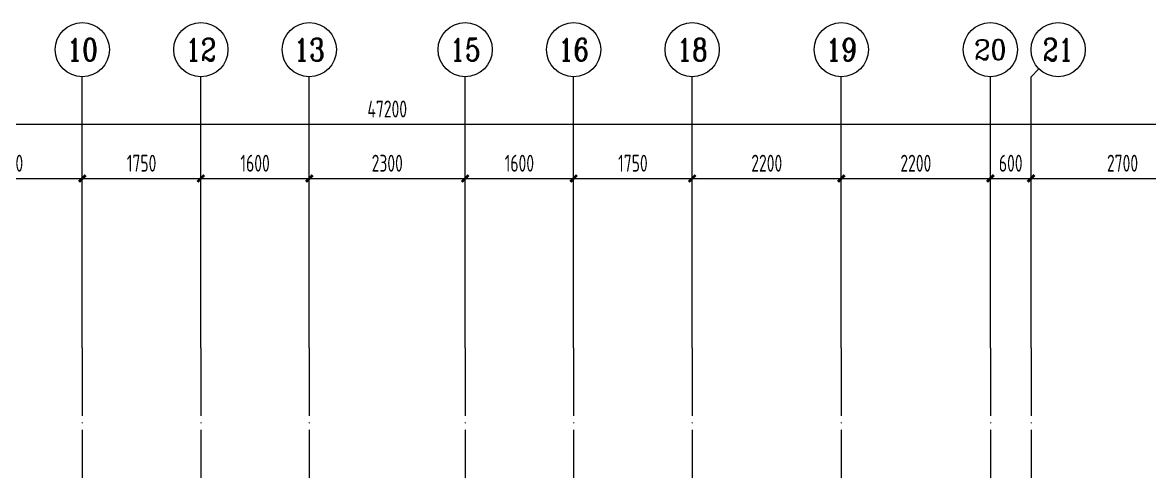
# Model space of a CAD drawing. Extents: x 5874492 to 7194610, y -939842 to -279257.
# Drawn here: x 6305863 to 6322492, y -588102 to -581480 of the extents above; entities that cross this region are included whole.
import ezdxf
from ezdxf.enums import TextEntityAlignment as Align

# ---------------------------------------------------------------- set-up
doc = ezdxf.new("R2010")
doc.units = 0
doc.header["$LTSCALE"] = 1000
doc.linetypes.add('DOTE', pattern=[2.42, 2, -0.2, 0.02, -0.2])
for name, color, linetype, lineweight in [('A-标注-轴号', 3, 'Continuous', 15), ('A-标注-轴号文字', 7, 'Continuous', 15), ('A-轴线-塔楼', 1, 'DOTE', 9), ('S-轴网-轴号', 3, 'Continuous', 20), ('S-轴网-轴线', 1, 'DOTE', 9)]:
    doc.layers.add(name, color=color, linetype=linetype, lineweight=lineweight)
doc.styles.add('_TCH_AXIS', font='COMPLEX.shx', dxfattribs={"bigfont": 'hztxt.shx'})
doc.styles.add('COMPLEX', font='COMPLEX')
doc.styles.add('TSSD_REIN_T3', font='tssdeng.shx', dxfattribs={"width": 0.7, "bigfont": 'hztxt.shx'})
doc.dimstyles.new('_TCH_ARCH&&100', dxfattribs={"dimtxt": 250, "dimasz": 100, "dimexe": 100, "dimexo": 100, "dimgap": 100, "dimtad": 1, "dimdec": 0, "dimzin": 0, "dimdsep": 46, "dimtxsty": 'TSSD_REIN_T3', "dimblk": 'ARCHTICK', "dimcen": 0.09, "dimclrt": 7, "dimazin": 2, "dimtfac": 1, "dimtdec": 0, "dimtix": 1, "dimtmove": 2, "dimatfit": 3, "dimfxl": 0, "dimtolj": 1, "dimtzin": 0, "dimarcsym": 0})

# ---------------------------------------------------------------- blocks, each defined once
blk = doc.blocks.new('_AXISO')
blk.add_circle((0, 0), 0.5)
at = {"layer": 'S-轴网-轴号', "style": 'COMPLEX', "width": 1.041667}
blk.add_attdef('A', text='', height=0.56, dxfattribs=at).set_placement((-0.25, -0.28), (0.25, -0.28), align=Align.FIT)
blk = doc.blocks.new('_ArchTick')
at = {"color": 0, "linetype": 'ByBlock', "const_width": 0.4}
blk.add_lwpolyline([(-0.5, -0.5), (0.5, 0.5)], dxfattribs=at)
blk = doc.blocks.new('*D2415')
at = {"layer": 'A-标注-轴号', "color": 0, "lineweight": -2, "transparency": 16777216}
for p, q in [((0, 18540), (0, 21840)), ((47200, 18540), (47200, 21840)), ((0, 21740), (47200, 21740))]:
    blk.add_line(p, q, dxfattribs=at)
at = {"layer": 'Defpoints', "color": 0, "transparency": 16777216}
for p in [(47200, 21740), (0, 18440), (47200, 18440)]:
    blk.add_point(p, dxfattribs=at)
at = {"layer": 'A-标注-轴号', "color": 0, "lineweight": -2, "transparency": 16777216, "xscale": 100, "yscale": 100, "zscale": 100, "rotation": 180}
blk.add_blockref('_ArchTick', (0, 21740), dxfattribs=at)
at = {"layer": 'A-标注-轴号', "color": 0, "lineweight": -2, "transparency": 16777216, "xscale": 100, "yscale": 100, "zscale": 100}
blk.add_blockref('_ArchTick', (47200, 21740), dxfattribs=at)
at = {"layer": 'A-标注-轴号', "color": 7, "transparency": 16777216, "insert": (23600, 21965), "char_height": 250, "attachment_point": 5, "style": 'TSSD_REIN_T3'}
blk.add_mtext('\\A1;47200', dxfattribs=at)
blk = doc.blocks.new('*D2443')
at = {"layer": 'A-标注-轴号', "color": 0, "lineweight": -2, "transparency": 16777216}
for p, q in [((16900, 18540), (16900, 21040)), ((19100, 18540), (19100, 21040)), ((16900, 20940), (19100, 20940))]:
    blk.add_line(p, q, dxfattribs=at)
at = {"layer": 'Defpoints', "color": 0, "transparency": 16777216}
for p in [(19100, 20940), (16900, 18440), (19100, 18440)]:
    blk.add_point(p, dxfattribs=at)
at = {"layer": 'A-标注-轴号', "color": 0, "lineweight": -2, "transparency": 16777216, "xscale": 100, "yscale": 100, "zscale": 100, "rotation": 180}
blk.add_blockref('_ArchTick', (16900, 20940), dxfattribs=at)
at = {"layer": 'A-标注-轴号', "color": 0, "lineweight": -2, "transparency": 16777216, "xscale": 100, "yscale": 100, "zscale": 100}
blk.add_blockref('_ArchTick', (19100, 20940), dxfattribs=at)
at = {"layer": 'A-标注-轴号', "color": 7, "transparency": 16777216, "insert": (18000, 21165), "char_height": 250, "attachment_point": 5, "style": 'TSSD_REIN_T3'}
blk.add_mtext('\\A1;2200', dxfattribs=at)
blk = doc.blocks.new('*D2444')
at = {"layer": 'A-标注-轴号', "color": 0, "lineweight": -2, "transparency": 16777216}
for p, q in [((19100, 18540), (19100, 21040)), ((20850, 18540), (20850, 21040)), ((19100, 20940), (20850, 20940))]:
    blk.add_line(p, q, dxfattribs=at)
at = {"layer": 'Defpoints', "color": 0, "transparency": 16777216}
for p in [(20850, 20940), (19100, 18440), (20850, 18440)]:
    blk.add_point(p, dxfattribs=at)
at = {"layer": 'A-标注-轴号', "color": 0, "lineweight": -2, "transparency": 16777216, "xscale": 100, "yscale": 100, "zscale": 100, "rotation": 180}
blk.add_blockref('_ArchTick', (19100, 20940), dxfattribs=at)
at = {"layer": 'A-标注-轴号', "color": 0, "lineweight": -2, "transparency": 16777216, "xscale": 100, "yscale": 100, "zscale": 100}
blk.add_blockref('_ArchTick', (20850, 20940), dxfattribs=at)
at = {"layer": 'A-标注-轴号', "color": 7, "transparency": 16777216, "insert": (19975, 21165), "char_height": 250, "attachment_point": 5, "style": 'TSSD_REIN_T3'}
blk.add_mtext('\\A1;1750', dxfattribs=at)
blk = doc.blocks.new('*D2445')
at = {"layer": 'A-标注-轴号', "color": 0, "lineweight": -2, "transparency": 16777216}
for p, q in [((20850, 18540), (20850, 21040)), ((22450, 18540), (22450, 21040)), ((20850, 20940), (22450, 20940))]:
    blk.add_line(p, q, dxfattribs=at)
at = {"layer": 'Defpoints', "color": 0, "transparency": 16777216}
for p in [(22450, 20940), (20850, 18440), (22450, 18440)]:
    blk.add_point(p, dxfattribs=at)
at = {"layer": 'A-标注-轴号', "color": 0, "lineweight": -2, "transparency": 16777216, "xscale": 100, "yscale": 100, "zscale": 100, "rotation": 180}
blk.add_blockref('_ArchTick', (20850, 20940), dxfattribs=at)
at = {"layer": 'A-标注-轴号', "color": 0, "lineweight": -2, "transparency": 16777216, "xscale": 100, "yscale": 100, "zscale": 100}
blk.add_blockref('_ArchTick', (22450, 20940), dxfattribs=at)
at = {"layer": 'A-标注-轴号', "color": 7, "transparency": 16777216, "insert": (21650, 21165), "char_height": 250, "attachment_point": 5, "style": 'TSSD_REIN_T3'}
blk.add_mtext('\\A1;1600', dxfattribs=at)
blk = doc.blocks.new('*D2446')
at = {"layer": 'A-标注-轴号', "color": 0, "lineweight": -2, "transparency": 16777216}
for p, q in [((22450, 18540), (22450, 21040)), ((24750, 18540), (24750, 21040)), ((22450, 20940), (24750, 20940))]:
    blk.add_line(p, q, dxfattribs=at)
at = {"layer": 'Defpoints', "color": 0, "transparency": 16777216}
for p in [(24750, 20940), (22450, 18440), (24750, 18440)]:
    blk.add_point(p, dxfattribs=at)
at = {"layer": 'A-标注-轴号', "color": 0, "lineweight": -2, "transparency": 16777216, "xscale": 100, "yscale": 100, "zscale": 100, "rotation": 180}
blk.add_blockref('_ArchTick', (22450, 20940), dxfattribs=at)
at = {"layer": 'A-标注-轴号', "color": 0, "lineweight": -2, "transparency": 16777216, "xscale": 100, "yscale": 100, "zscale": 100}
blk.add_blockref('_ArchTick', (24750, 20940), dxfattribs=at)
at = {"layer": 'A-标注-轴号', "color": 7, "transparency": 16777216, "insert": (23600, 21165), "char_height": 250, "attachment_point": 5, "style": 'TSSD_REIN_T3'}
blk.add_mtext('\\A1;2300', dxfattribs=at)
blk = doc.blocks.new('*D2447')
at = {"layer": 'A-标注-轴号', "color": 0, "lineweight": -2, "transparency": 16777216}
for p, q in [((24750, 18540), (24750, 21040)), ((26350, 18540), (26350, 21040)), ((24750, 20940), (26350, 20940))]:
    blk.add_line(p, q, dxfattribs=at)
at = {"layer": 'Defpoints', "color": 0, "transparency": 16777216}
for p in [(26350, 20940), (24750, 18440), (26350, 18440)]:
    blk.add_point(p, dxfattribs=at)
at = {"layer": 'A-标注-轴号', "color": 0, "lineweight": -2, "transparency": 16777216, "xscale": 100, "yscale": 100, "zscale": 100, "rotation": 180}
blk.add_blockref('_ArchTick', (24750, 20940), dxfattribs=at)
at = {"layer": 'A-标注-轴号', "color": 0, "lineweight": -2, "transparency": 16777216, "xscale": 100, "yscale": 100, "zscale": 100}
blk.add_blockref('_ArchTick', (26350, 20940), dxfattribs=at)
at = {"layer": 'A-标注-轴号', "color": 7, "transparency": 16777216, "insert": (25550, 21165), "char_height": 250, "attachment_point": 5, "style": 'TSSD_REIN_T3'}
blk.add_mtext('\\A1;1600', dxfattribs=at)
blk = doc.blocks.new('*D2448')
at = {"layer": 'A-标注-轴号', "color": 0, "lineweight": -2, "transparency": 16777216}
for p, q in [((26350, 18540), (26350, 21040)), ((28100, 18540), (28100, 21040)), ((26350, 20940), (28100, 20940))]:
    blk.add_line(p, q, dxfattribs=at)
at = {"layer": 'Defpoints', "color": 0, "transparency": 16777216}
for p in [(28100, 20940), (26350, 18440), (28100, 18440)]:
    blk.add_point(p, dxfattribs=at)
at = {"layer": 'A-标注-轴号', "color": 0, "lineweight": -2, "transparency": 16777216, "xscale": 100, "yscale": 100, "zscale": 100, "rotation": 180}
blk.add_blockref('_ArchTick', (26350, 20940), dxfattribs=at)
at = {"layer": 'A-标注-轴号', "color": 0, "lineweight": -2, "transparency": 16777216, "xscale": 100, "yscale": 100, "zscale": 100}
blk.add_blockref('_ArchTick', (28100, 20940), dxfattribs=at)
at = {"layer": 'A-标注-轴号', "color": 7, "transparency": 16777216, "insert": (27225, 21165), "char_height": 250, "attachment_point": 5, "style": 'TSSD_REIN_T3'}
blk.add_mtext('\\A1;1750', dxfattribs=at)
blk = doc.blocks.new('*D2449')
at = {"layer": 'A-标注-轴号', "color": 0, "lineweight": -2, "transparency": 16777216}
for p, q in [((28100, 18540), (28100, 21040)), ((30300, 18540), (30300, 21040)), ((28100, 20940), (30300, 20940))]:
    blk.add_line(p, q, dxfattribs=at)
at = {"layer": 'Defpoints', "color": 0, "transparency": 16777216}
for p in [(30300, 20940), (28100, 18440), (30300, 18440)]:
    blk.add_point(p, dxfattribs=at)
at = {"layer": 'A-标注-轴号', "color": 0, "lineweight": -2, "transparency": 16777216, "xscale": 100, "yscale": 100, "zscale": 100, "rotation": 180}
blk.add_blockref('_ArchTick', (28100, 20940), dxfattribs=at)
at = {"layer": 'A-标注-轴号', "color": 0, "lineweight": -2, "transparency": 16777216, "xscale": 100, "yscale": 100, "zscale": 100}
blk.add_blockref('_ArchTick', (30300, 20940), dxfattribs=at)
at = {"layer": 'A-标注-轴号', "color": 7, "transparency": 16777216, "insert": (29200, 21165), "char_height": 250, "attachment_point": 5, "style": 'TSSD_REIN_T3'}
blk.add_mtext('\\A1;2200', dxfattribs=at)
blk = doc.blocks.new('*D2450')
at = {"layer": 'A-标注-轴号', "color": 0, "lineweight": -2, "transparency": 16777216}
for p, q in [((30300, 18540), (30300, 21040)), ((32500, 18540), (32500, 21040)), ((30300, 20940), (32500, 20940))]:
    blk.add_line(p, q, dxfattribs=at)
at = {"layer": 'Defpoints', "color": 0, "transparency": 16777216}
for p in [(32500, 20940), (30300, 18440), (32500, 18440)]:
    blk.add_point(p, dxfattribs=at)
at = {"layer": 'A-标注-轴号', "color": 0, "lineweight": -2, "transparency": 16777216, "xscale": 100, "yscale": 100, "zscale": 100, "rotation": 180}
blk.add_blockref('_ArchTick', (30300, 20940), dxfattribs=at)
at = {"layer": 'A-标注-轴号', "color": 0, "lineweight": -2, "transparency": 16777216, "xscale": 100, "yscale": 100, "zscale": 100}
blk.add_blockref('_ArchTick', (32500, 20940), dxfattribs=at)
at = {"layer": 'A-标注-轴号', "color": 7, "transparency": 16777216, "insert": (31400, 21165), "char_height": 250, "attachment_point": 5, "style": 'TSSD_REIN_T3'}
blk.add_mtext('\\A1;2200', dxfattribs=at)
blk = doc.blocks.new('*D2451')
at = {"layer": 'A-标注-轴号', "color": 0, "lineweight": -2, "transparency": 16777216}
for p, q in [((32500, 18540), (32500, 21040)), ((33100, 18540), (33100, 21040)), ((32500, 20940), (33100, 20940))]:
    blk.add_line(p, q, dxfattribs=at)
at = {"layer": 'Defpoints', "color": 0, "transparency": 16777216}
for p in [(33100, 20940), (32500, 18440), (33100, 18440)]:
    blk.add_point(p, dxfattribs=at)
at = {"layer": 'A-标注-轴号', "color": 0, "lineweight": -2, "transparency": 16777216, "xscale": 100, "yscale": 100, "zscale": 100, "rotation": 180}
blk.add_blockref('_ArchTick', (32500, 20940), dxfattribs=at)
at = {"layer": 'A-标注-轴号', "color": 0, "lineweight": -2, "transparency": 16777216, "xscale": 100, "yscale": 100, "zscale": 100}
blk.add_blockref('_ArchTick', (33100, 20940), dxfattribs=at)
at = {"layer": 'A-标注-轴号', "color": 7, "transparency": 16777216, "insert": (32800, 21165), "char_height": 250, "attachment_point": 5, "style": 'TSSD_REIN_T3'}
blk.add_mtext('\\A1;600', dxfattribs=at)
blk = doc.blocks.new('*D2452')
at = {"layer": 'A-标注-轴号', "color": 0, "lineweight": -2, "transparency": 16777216}
for p, q in [((33100, 18540), (33100, 21040)), ((35800, 18540), (35800, 21040)), ((33100, 20940), (35800, 20940))]:
    blk.add_line(p, q, dxfattribs=at)
at = {"layer": 'Defpoints', "color": 0, "transparency": 16777216}
for p in [(35800, 20940), (33100, 18440), (35800, 18440)]:
    blk.add_point(p, dxfattribs=at)
at = {"layer": 'A-标注-轴号', "color": 0, "lineweight": -2, "transparency": 16777216, "xscale": 100, "yscale": 100, "zscale": 100, "rotation": 180}
blk.add_blockref('_ArchTick', (33100, 20940), dxfattribs=at)
at = {"layer": 'A-标注-轴号', "color": 0, "lineweight": -2, "transparency": 16777216, "xscale": 100, "yscale": 100, "zscale": 100}
blk.add_blockref('_ArchTick', (35800, 20940), dxfattribs=at)
at = {"layer": 'A-标注-轴号', "color": 7, "transparency": 16777216, "insert": (34450, 21165), "char_height": 250, "attachment_point": 5, "style": 'TSSD_REIN_T3'}
blk.add_mtext('\\A1;2700', dxfattribs=at)
blk = doc.blocks.new('A$C3FF375C5')
at = {"layer": 'A-标注-轴号'}
for p, q in [((33217, 22557.4), (33099.8, 22440.3)), ((19100, 18440.3), (19100, 22440.3)), ((20850, 18440.3), (20850, 22440.3)), ((22450, 18440.3), (22450, 22440.3)), ((24750, 18440.3), (24750, 22440.3)), ((26350, 18440.3), (26350, 22440.3)), ((28100, 18440.3), (28100, 22440.3)), ((30300, 18440.3), (30300, 22440.3)), ((32499.9, 18440.3), (32499.9, 22440.3)), ((33099.8, 18440.3), (33099.8, 22440.3))]:
    blk.add_line(p, q, dxfattribs=at)
at = {"layer": 'A-轴线-塔楼', "linetype": 'DOTE', "ltscale": 0.5}
for p, q in [((19100, 18440.3), (19100, 8100)), ((20850, 18440.3), (20850, 9900)), ((22450, 18440.3), (22450, 11500)), ((24750, 18440.3), (24750, 11490)), ((26350, 18440.3), (26350, 9900)), ((28100, 18440.3), (28100, 8100)), ((30300, 18440.3), (30300, -8548.9)), ((32499.9, 18440.3), (32499.9, 8100)), ((33099.9, 18440.3), (33099.9, 8100))]:
    blk.add_line(p, q, dxfattribs=at)
at = {"layer": 'A-标注-轴号'}
ref = blk.add_blockref('_AXISO', (19100, 22840.3), dxfattribs=dict(at, xscale=800, yscale=800, zscale=800))
ref.add_attrib('A', '10', dxfattribs={"layer": 'A-标注-轴号文字', "ltscale": 0.2, "height": 328.45, "style": '_TCH_AXIS'}).set_placement((18873.2, 22676.1), (19326.8, 22676.1), align=Align.FIT)
ref = blk.add_blockref('_AXISO', (20850, 22840.3), dxfattribs=dict(at, xscale=800, yscale=800, zscale=800))
ref.add_attrib('A', '12', dxfattribs={"layer": 'A-标注-轴号文字', "ltscale": 0.2, "height": 328.45, "style": '_TCH_AXIS'}).set_placement((20623.2, 22676.1), (21076.8, 22676.1), align=Align.FIT)
ref = blk.add_blockref('_AXISO', (22450, 22840.3), dxfattribs=dict(at, xscale=800, yscale=800, zscale=800))
ref.add_attrib('A', '13', dxfattribs={"layer": 'A-标注-轴号文字', "ltscale": 0.2, "height": 328.45, "style": '_TCH_AXIS'}).set_placement((22223.2, 22676.1), (22676.8, 22676.1), align=Align.FIT)
ref = blk.add_blockref('_AXISO', (24750, 22840.3), dxfattribs=dict(at, xscale=800, yscale=800, zscale=800))
ref.add_attrib('A', '15', dxfattribs={"layer": 'A-标注-轴号文字', "ltscale": 0.2, "height": 328.45, "style": '_TCH_AXIS'}).set_placement((24523.2, 22676.1), (24976.8, 22676.1), align=Align.FIT)
ref = blk.add_blockref('_AXISO', (26350, 22840.3), dxfattribs=dict(at, xscale=800, yscale=800, zscale=800))
ref.add_attrib('A', '16', dxfattribs={"layer": 'A-标注-轴号文字', "ltscale": 0.2, "height": 328.45, "style": '_TCH_AXIS'}).set_placement((26123.2, 22676.1), (26576.8, 22676.1), align=Align.FIT)
ref = blk.add_blockref('_AXISO', (28100, 22840.3), dxfattribs=dict(at, xscale=800, yscale=800, zscale=800))
ref.add_attrib('A', '18', dxfattribs={"layer": 'A-标注-轴号文字', "ltscale": 0.2, "height": 328.45, "style": '_TCH_AXIS'}).set_placement((27873.2, 22676.1), (28326.8, 22676.1), align=Align.FIT)
ref = blk.add_blockref('_AXISO', (30300, 22840.3), dxfattribs=dict(at, xscale=800, yscale=800, zscale=800))
ref.add_attrib('A', '19', dxfattribs={"layer": 'A-标注-轴号文字', "ltscale": 0.2, "height": 328.45, "style": '_TCH_AXIS'}).set_placement((30073.2, 22676.1), (30526.8, 22676.1), align=Align.FIT)
ref = blk.add_blockref('_AXISO', (32499.9, 22840.3), dxfattribs=dict(at, xscale=800, yscale=800, zscale=800))
ref.add_attrib('A', '20', dxfattribs={"layer": 'A-标注-轴号文字', "ltscale": 0.2, "height": 294.28, "style": '_TCH_AXIS'}).set_placement((32261.6, 22693.1), (32738.1, 22693.1), align=Align.FIT)
ref = blk.add_blockref('_AXISO', (33499.8, 22840.3), dxfattribs=dict(at, xscale=800, yscale=800, zscale=800))
ref.add_attrib('A', '21', dxfattribs={"layer": 'A-标注-轴号文字', "ltscale": 0.2, "height": 328.45, "style": '_TCH_AXIS'}).set_placement((33273.1, 22676.1), (33726.6, 22676.1), align=Align.FIT)
for p1, p2, distance, picture, middle in [((0, 18440.3), (47199.9, 18440.3), 3300, '*D2415', (23599.9, 21965.3)), ((16900, 18440.3), (19100, 18440.3), 2500, '*D2443', (18000, 21165.3)), ((19100, 18440.3), (20850, 18440.3), 2500, '*D2444', (19975, 21165.3)), ((20850, 18440.3), (22450, 18440.3), 2500, '*D2445', (21650, 21165.3)), ((22450, 18440.3), (24750, 18440.3), 2500, '*D2446', (23600, 21165.3)), ((24750, 18440.3), (26350, 18440.3), 2500, '*D2447', (25550, 21165.3)), ((26350, 18440.3), (28100, 18440.3), 2500, '*D2448', (27225, 21165.3)), ((28100, 18440.3), (30300, 18440.3), 2500, '*D2449', (29200, 21165.3)), ((30300, 18440.3), (32499.9, 18440.3), 2500, '*D2450', (31399.9, 21165.3)), ((32499.9, 18440.3), (33099.8, 18440.3), 2500, '*D2451', (32799.9, 21165.3)), ((33099.8, 18440.3), (35799.9, 18440.3), 2500, '*D2452', (34449.9, 21165.3))]:
    dim = blk.add_aligned_dim(p1=p1, p2=p2, distance=distance, dimstyle='_TCH_ARCH&&100', dxfattribs=at)
    dim.commit()
    dim.dimension.update_dxf_attribs({"geometry": picture, "text_midpoint": middle})

msp = doc.modelspace()

# ---------------------------------------------------------------- block references
at = {"layer": 'S-轴网-轴线', "ltscale": 0.2}
msp.add_blockref('A$C3FF375C5', (6287644.5, -604719.9), dxfattribs=at)

doc.saveas('drawing.dxf')
